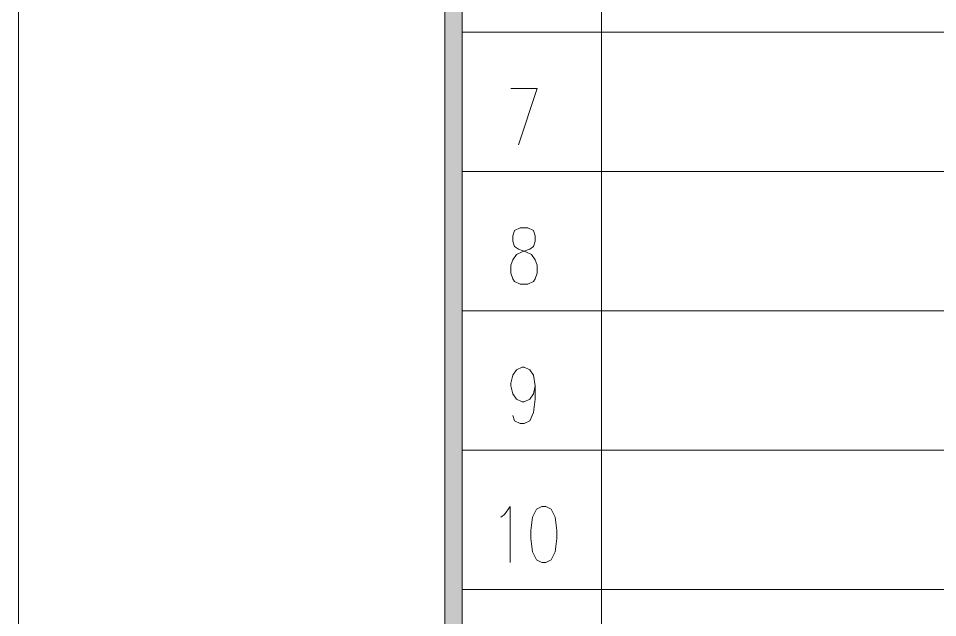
# Model space of a CAD drawing. Header units: millimetres. Extents: x 0 to 207, y 0 to 293.
# Drawn here: x 0 to 52, y 147.4 to 181.3 of the extents above; entities that cross this region are included whole.
import ezdxf

# ---------------------------------------------------------------- set-up
doc = ezdxf.new("R2010")
doc.units = ezdxf.units.MM

msp = doc.modelspace()

# ---------------------------------------------------------------- hatches: boundary and pattern name
h = msp.add_hatch(color=0)
h.dxf.hatch_style = 2
h.paths.add_polyline_path([(24.140583, 288.208861), (25.124833, 287.224611), (25.124833, 5.418667), (24.140583, 4.434417)])

# ---------------------------------------------------------------- linework, layer by layer
at = {"color": 0, "lineweight": 0}
for points in [[(0, 0), (206.918278, 0), (206.918278, 292.643278), (0, 292.643278)], [(24.140583, 288.208861), (25.124833, 287.224611), (25.124833, 5.418667), (24.140583, 4.434417)], [(28.41625, 169.499139), (28.095222, 169.347444), (27.989389, 169.044056), (27.989389, 168.740667), (28.095222, 168.437278), (28.310417, 168.285583), (28.73375, 168.133889), (29.05125, 167.982194), (29.262917, 167.678806), (29.36875, 167.378944), (29.36875, 166.923861), (29.262917, 166.620472), (29.157083, 166.468778), (28.839583, 166.317083), (28.41625, 166.317083), (28.095222, 166.468778), (27.989389, 166.620472), (27.883556, 166.923861), (27.883556, 167.378944), (27.989389, 167.678806), (28.201056, 167.982194), (28.522083, 168.133889), (28.945417, 168.285583), (29.157083, 168.437278), (29.262917, 168.740667), (29.262917, 169.044056), (29.157083, 169.347444), (28.839583, 169.499139)], [(29.640389, 153.7335), (29.322889, 153.581806), (29.111222, 153.126722), (29.005389, 152.36825), (29.005389, 151.916694), (29.111222, 151.158222), (29.322889, 150.703139), (29.640389, 150.551444), (29.852056, 150.551444), (30.169556, 150.703139), (30.38475, 151.158222), (30.490583, 151.916694), (30.490583, 152.36825), (30.38475, 153.126722), (30.169556, 153.581806), (29.852056, 153.7335)]]:
    msp.add_lwpolyline(points, close=True, dxfattribs=at)
for points in [[(33.009417, 242.637028), (33.009417, 15.889111)], [(25.124833, 180.56225), (201.9935, 180.56225)], [(27.883556, 177.383722), (29.36875, 177.383722), (28.310417, 174.198139)], [(25.124833, 172.677667), (201.9935, 172.677667)], [(25.124833, 164.796611), (201.9935, 164.796611)], [(29.262917, 160.556222), (29.157083, 160.101139), (28.945417, 159.79775), (28.627917, 159.646056), (28.522083, 159.646056), (28.201056, 159.79775), (27.989389, 160.101139), (27.883556, 160.556222), (27.883556, 160.707917), (27.989389, 161.163), (28.201056, 161.466389), (28.522083, 161.618083), (28.627917, 161.618083), (28.945417, 161.466389), (29.157083, 161.163), (29.262917, 160.556222), (29.262917, 159.79775), (29.157083, 159.039278), (28.945417, 158.584194), (28.627917, 158.4325), (28.41625, 158.4325), (28.095222, 158.584194), (27.989389, 158.887583)], [(25.124833, 156.915556), (201.9935, 156.915556)], [(27.305, 153.126722), (27.516667, 153.278417), (27.837694, 153.7335), (27.837694, 150.551444)], [(25.124833, 149.030972), (201.9935, 149.030972)]]:
    msp.add_lwpolyline(points, dxfattribs=at)

doc.saveas('drawing.dxf')
